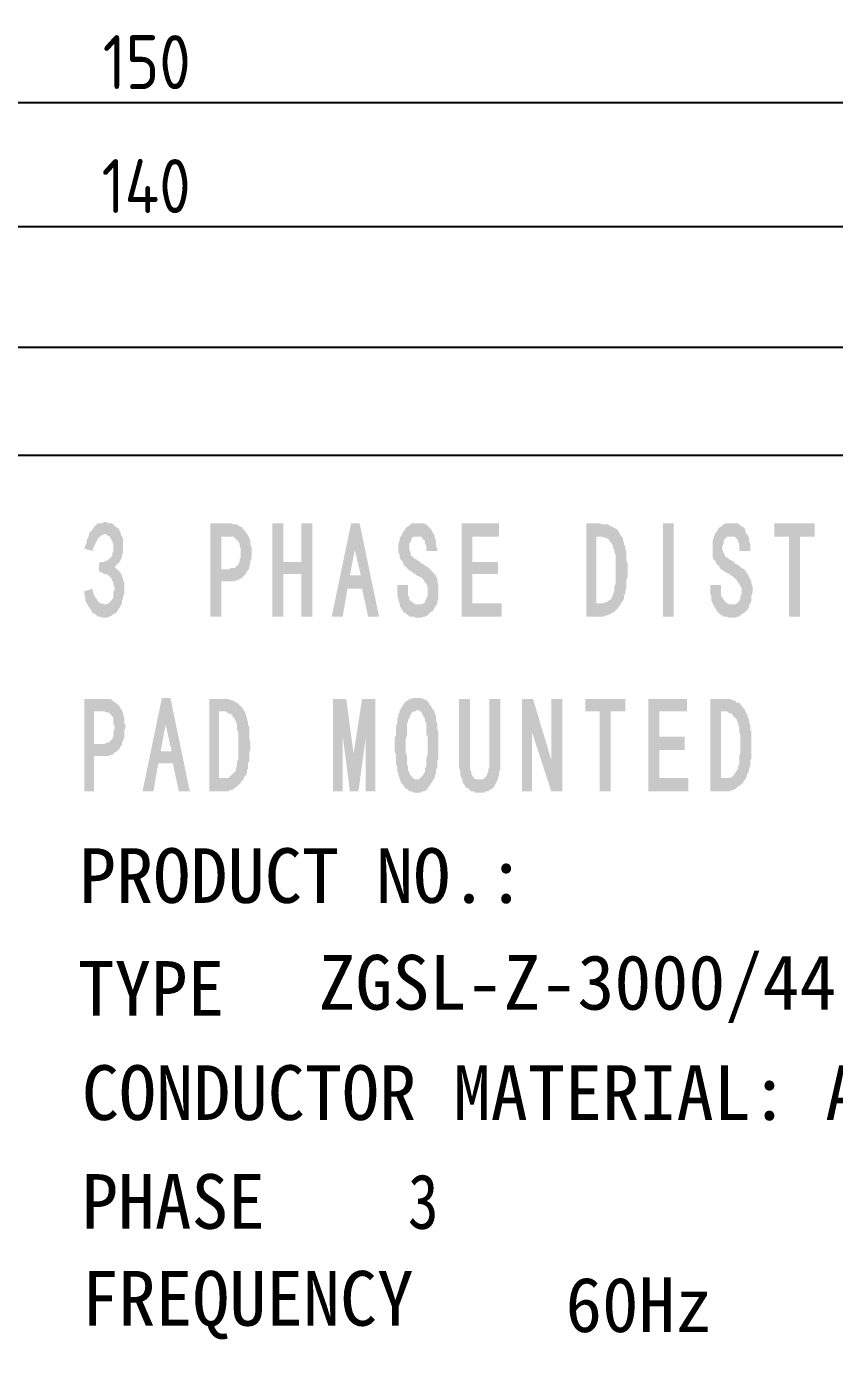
# Model space of a CAD drawing. Header units: millimetres. Extents: x 88585 to 99951, y -167251 to -159927.
# Drawn here: x 99841.6 to 99879, y -165893.3 to -165831.5 of the extents above; entities that cross this region are included whole.
import ezdxf

# ---------------------------------------------------------------- set-up
doc = ezdxf.new("R2010")
doc.units = ezdxf.units.MM
doc.header["$LTSCALE"] = 13
doc.layers.add('2', color=3, linetype='Continuous')
doc.layers.add('PDF_Geometry', color=7, linetype='Continuous')
doc.styles.add('PDF FangSong', font='simfang.ttf')
doc.styles.get("Standard").update_dxf_attribs({"font": 'gbenor.shx', "bigfont": 'gbcbig.shx'})
doc.dimstyles.new('ISO-25', dxfattribs={"dimtxt": 2.5, "dimasz": 2.5, "dimexe": 1.25, "dimexo": 0.625, "dimtad": 1, "dimtxsty": 'Standard', "dimcen": 2.5, "dimadec": 0, "dimazin": 0, "dimtfac": 1, "dimtmove": 0, "dimatfit": 3, "dimfxl": 1, "dimarcsym": 0})

# ---------------------------------------------------------------- blocks, each defined once
blk = doc.blocks.new('*D962')
at = {"layer": '2', "color": 0, "linetype": 'Continuous', "lineweight": -2}
for p, q in [((99777.155, -165848.145), (99777.155, -165839.514)), ((99917.122, -165848.145), (99917.122, -165839.514)), ((99779.655, -165840.764), (99914.622, -165840.764))]:
    blk.add_line(p, q, dxfattribs=at)
at = {"layer": '2', "color": 0, "linetype": 'Continuous'}
for points in [[(99779.655, -165840.347), (99779.655, -165841.181), (99777.155, -165840.764)], [(99914.622, -165840.347), (99914.622, -165841.181), (99917.122, -165840.764)]]:
    blk.add_solid(points, dxfattribs=at)
at = {"layer": 'Defpoints', "color": 0, "linetype": 'Continuous'}
for p in [(99917.122, -165840.764), (99777.155, -165848.77), (99917.122, -165848.77)]:
    blk.add_point(p, dxfattribs=at)
at = {"layer": '2', "color": 0, "linetype": 'Continuous', "insert": (99847.139, -165838.889), "char_height": 2.5, "attachment_point": 5}
blk.add_mtext('140', dxfattribs=at)
blk = doc.blocks.new('*D963')
at = {"layer": '2', "color": 0, "linetype": 'Continuous', "lineweight": -2}
for p, q in [((99772.156, -165845.73), (99772.156, -165833.774)), ((99922.177, -165845.73), (99922.177, -165833.774)), ((99774.656, -165835.024), (99919.677, -165835.024))]:
    blk.add_line(p, q, dxfattribs=at)
at = {"layer": '2', "color": 0, "linetype": 'Continuous'}
for points in [[(99774.656, -165834.608), (99774.656, -165835.441), (99772.156, -165835.024)], [(99919.677, -165834.608), (99919.677, -165835.441), (99922.177, -165835.024)]]:
    blk.add_solid(points, dxfattribs=at)
at = {"layer": 'Defpoints', "color": 0, "linetype": 'Continuous'}
for p in [(99922.177, -165835.024), (99772.156, -165846.355), (99922.177, -165846.355)]:
    blk.add_point(p, dxfattribs=at)
at = {"layer": '2', "color": 0, "linetype": 'Continuous', "insert": (99847.167, -165833.149), "char_height": 2.5, "attachment_point": 5}
blk.add_mtext('150', dxfattribs=at)

msp = doc.modelspace()

# ---------------------------------------------------------------- hatches: boundary and pattern name
at = {"layer": '2', "linetype": 'Continuous', "transparency": 33554559}
for points in [[(99845.173, -165854.443), (99845.117, -165854.499), (99845.004, -165854.499), (99844.948, -165854.499), (99844.836, -165854.555), (99844.78, -165854.611), (99844.724, -165854.668), (99844.667, -165854.78), (99844.611, -165854.836), (99844.555, -165854.892), (99844.499, -165854.948), (99844.499, -165855.061), (99844.443, -165855.173), (99844.387, -165855.285), (99844.387, -165855.398), (99844.33, -165855.51), (99844.274, -165855.679), (99844.667, -165855.791), (99844.667, -165855.735), (99844.724, -165855.566), (99844.78, -165855.454), (99844.836, -165855.342), (99844.892, -165855.229), (99844.948, -165855.173), (99845.004, -165855.117), (99845.061, -165855.061), (99845.117, -165855.061), (99845.173, -165855.005), (99845.959, -165855.005), (99845.959, -165854.892), (99845.903, -165854.836), (99845.847, -165854.724), (99845.735, -165854.668), (99845.678, -165854.611), (99845.622, -165854.555), (99845.566, -165854.499), (99845.454, -165854.499), (99845.398, -165854.499), (99845.285, -165854.443)], [(99851.07, -165854.499), (99850.116, -165854.499), (99850.116, -165858.824), (99850.621, -165858.824), (99850.621, -165857.195), (99851.07, -165857.195), (99851.127, -165857.195), (99851.239, -165857.195), (99851.295, -165857.139), (99851.407, -165857.139), (99851.464, -165857.083), (99851.576, -165857.027), (99851.632, -165856.97), (99851.688, -165856.914), (99851.744, -165856.858), (99851.801, -165856.746), (99851.857, -165856.69), (99850.621, -165856.633), (99850.621, -165855.117), (99850.958, -165855.117), (99851.857, -165855.061), (99851.801, -165855.005), (99851.744, -165854.892), (99851.688, -165854.836), (99851.632, -165854.78), (99851.576, -165854.668), (99851.52, -165854.668), (99851.407, -165854.611), (99851.351, -165854.555), (99851.239, -165854.555), (99851.183, -165854.555)], [(99853.486, -165854.499), (99852.98, -165854.499), (99852.98, -165858.824), (99853.486, -165858.824), (99853.486, -165856.858), (99854.328, -165856.858), (99853.486, -165856.296)], [(99854.834, -165854.499), (99854.328, -165854.499), (99854.328, -165856.296), (99853.486, -165856.296), (99854.328, -165856.858), (99854.328, -165858.824), (99854.834, -165858.824)], [(99857.024, -165854.499), (99856.631, -165854.499), (99855.732, -165858.824), (99856.238, -165858.824), (99856.462, -165857.532), (99857.136, -165857.532), (99856.575, -165856.914), (99856.799, -165855.735)], [(99857.024, -165854.499), (99856.799, -165855.735), (99857.08, -165856.914), (99856.575, -165856.914), (99857.136, -165857.532), (99857.417, -165858.824), (99857.923, -165858.824)], [(99859.72, -165854.499), (99859.608, -165854.499), (99859.552, -165854.499), (99859.439, -165854.499), (99859.383, -165854.555), (99859.327, -165854.611), (99859.215, -165854.668), (99859.158, -165854.724), (99859.102, -165854.836), (99859.046, -165854.892), (99858.99, -165855.005), (99858.934, -165855.117), (99859.72, -165855.117), (99859.832, -165855.117), (99859.889, -165855.117), (99859.945, -165855.229), (99860.001, -165855.285), (99860.057, -165855.342), (99860.057, -165855.454), (99860.113, -165855.566), (99860.113, -165855.679), (99860.113, -165855.791), (99860.619, -165855.791), (99860.619, -165855.679), (99860.563, -165855.566), (99860.563, -165855.454), (99860.563, -165855.342), (99860.506, -165855.173), (99860.506, -165855.061), (99860.45, -165855.005), (99860.394, -165854.892), (99860.338, -165854.78), (99860.282, -165854.724), (99860.226, -165854.668), (99860.169, -165854.611), (99860.113, -165854.555), (99860.001, -165854.499), (99859.889, -165854.499), (99859.832, -165854.499)], [(99863.483, -165854.499), (99861.742, -165854.499), (99861.742, -165858.824), (99863.596, -165858.824), (99863.596, -165858.206), (99862.248, -165858.206), (99862.248, -165856.858), (99863.427, -165856.858), (99863.427, -165856.296), (99862.248, -165856.296), (99862.248, -165855.117), (99863.483, -165855.117)], [(99868.145, -165854.499), (99867.527, -165854.499), (99867.527, -165858.824), (99868.145, -165858.824), (99868.201, -165858.824), (99868.314, -165858.824), (99868.426, -165858.768), (99868.482, -165858.768), (99868.594, -165858.712), (99868.651, -165858.712), (99868.707, -165858.655), (99868.819, -165858.599), (99868.875, -165858.543), (99868.931, -165858.487), (99868.988, -165858.431), (99869.044, -165858.318), (99869.1, -165858.318), (99869.1, -165858.262), (99867.977, -165858.206), (99867.977, -165855.117), (99868.145, -165855.117), (99869.156, -165855.117), (99869.1, -165855.061), (99869.1, -165855.005), (99869.044, -165854.948), (99868.988, -165854.836), (99868.931, -165854.78), (99868.819, -165854.724), (99868.763, -165854.668), (99868.707, -165854.668), (99868.594, -165854.611), (99868.538, -165854.555), (99868.426, -165854.555), (99868.314, -165854.555), (99868.257, -165854.555)], [(99871.571, -165858.824), (99871.066, -165858.824), (99871.066, -165854.499), (99871.571, -165854.499)], [(99874.211, -165854.499), (99874.155, -165854.499), (99874.043, -165854.499), (99873.986, -165854.499), (99873.874, -165854.555), (99873.818, -165854.611), (99873.762, -165854.668), (99873.649, -165854.724), (99873.593, -165854.836), (99873.537, -165854.892), (99873.481, -165855.005), (99873.425, -165855.117), (99874.211, -165855.117), (99874.323, -165855.117), (99874.38, -165855.117), (99874.492, -165855.229), (99874.548, -165855.285), (99874.548, -165855.342), (99874.604, -165855.454), (99874.604, -165855.566), (99874.604, -165855.679), (99874.604, -165855.791), (99875.11, -165855.791), (99875.11, -165855.679), (99875.11, -165855.566), (99875.11, -165855.454), (99875.054, -165855.342), (99875.054, -165855.173), (99874.997, -165855.061), (99874.941, -165855.005), (99874.885, -165854.892), (99874.885, -165854.78), (99874.829, -165854.724), (99874.773, -165854.668), (99874.66, -165854.611), (99874.604, -165854.555), (99874.548, -165854.499), (99874.436, -165854.499), (99874.323, -165854.499)], [(99878.087, -165854.499), (99876.233, -165854.499), (99876.233, -165855.117), (99876.907, -165855.117), (99876.907, -165858.824), (99877.413, -165858.824), (99877.413, -165855.117), (99878.087, -165855.117)], [(99845.959, -165855.005), (99845.173, -165855.005), (99845.285, -165855.005), (99845.341, -165855.061), (99845.454, -165855.117), (99845.51, -165855.229), (99845.566, -165855.342), (99845.622, -165855.454), (99845.622, -165855.566), (99845.622, -165855.679), (99845.622, -165855.791), (99845.566, -165855.903), (99845.566, -165856.016), (99845.51, -165856.072), (99845.454, -165856.128), (99845.398, -165856.184), (99845.341, -165856.24), (99845.285, -165856.24), (99845.173, -165856.296), (99845.061, -165856.296), (99844.948, -165856.353), (99844.948, -165856.746), (99845.004, -165856.746), (99845.117, -165856.802), (99845.229, -165856.858), (99845.285, -165856.858), (99845.398, -165856.914), (99845.454, -165856.97), (99845.51, -165857.027), (99845.566, -165857.139), (99845.622, -165857.251), (99845.622, -165857.364), (99845.678, -165857.476), (99845.678, -165857.588), (99845.622, -165857.701), (99845.622, -165857.813), (99845.622, -165857.925), (99845.566, -165858.038), (99845.51, -165858.094), (99845.454, -165858.15), (99845.398, -165858.206), (99845.285, -165858.262), (99845.229, -165858.262), (99844.443, -165858.318), (99844.499, -165858.375), (99844.555, -165858.487), (99844.611, -165858.543), (99844.611, -165858.599), (99844.667, -165858.655), (99844.78, -165858.712), (99844.836, -165858.768), (99844.892, -165858.824), (99845.004, -165858.824), (99845.117, -165858.88), (99845.173, -165858.88), (99845.229, -165858.88), (99845.341, -165858.88), (99845.398, -165858.824), (99845.454, -165858.824), (99845.566, -165858.768), (99845.622, -165858.712), (99845.735, -165858.655), (99845.791, -165858.599), (99845.847, -165858.487), (99845.903, -165858.431), (99845.959, -165858.318), (99846.015, -165858.206), (99846.015, -165858.094), (99846.072, -165857.981), (99846.072, -165857.869), (99846.128, -165857.757), (99846.128, -165857.644), (99846.128, -165857.532), (99846.128, -165857.364), (99846.128, -165857.251), (99846.072, -165857.139), (99846.072, -165857.027), (99846.015, -165856.97), (99846.015, -165856.914), (99845.959, -165856.802), (99845.847, -165856.69), (99845.791, -165856.633), (99845.735, -165856.577), (99845.678, -165856.521), (99845.791, -165856.409), (99845.847, -165856.353), (99845.903, -165856.296), (99845.959, -165856.184), (99846.015, -165856.072), (99846.015, -165855.959), (99846.072, -165855.847), (99846.072, -165855.735), (99846.072, -165855.622), (99846.072, -165855.454), (99846.072, -165855.342), (99846.072, -165855.229), (99846.015, -165855.117)], [(99851.857, -165855.061), (99850.958, -165855.117), (99851.07, -165855.117), (99851.183, -165855.117), (99851.239, -165855.173), (99851.295, -165855.229), (99851.351, -165855.285), (99851.407, -165855.342), (99851.464, -165855.454), (99851.464, -165855.566), (99851.52, -165855.679), (99851.52, -165855.847), (99851.52, -165855.903), (99851.52, -165856.072), (99851.464, -165856.184), (99851.464, -165856.296), (99851.407, -165856.409), (99851.351, -165856.465), (99851.295, -165856.521), (99851.239, -165856.577), (99851.183, -165856.577), (99851.07, -165856.577), (99850.958, -165856.633), (99850.621, -165856.633), (99851.857, -165856.69), (99851.913, -165856.577), (99851.913, -165856.465), (99851.969, -165856.353), (99851.969, -165856.24), (99852.025, -165856.128), (99852.025, -165855.959), (99852.025, -165855.847), (99852.025, -165855.791), (99852.025, -165855.622), (99851.969, -165855.51), (99851.969, -165855.398), (99851.969, -165855.285), (99851.913, -165855.173)], [(99858.934, -165855.117), (99858.878, -165855.173), (99858.878, -165855.285), (99858.821, -165855.454), (99858.821, -165855.566), (99858.821, -165855.679), (99858.821, -165855.847), (99858.878, -165855.959), (99858.878, -165856.072), (99858.934, -165856.184), (99858.99, -165856.24), (99859.046, -165856.353), (99859.046, -165856.409), (99859.102, -165856.465), (99859.215, -165856.577), (99859.271, -165856.633), (99859.327, -165856.69), (99859.439, -165856.746), (99859.495, -165856.802), (99859.608, -165856.858), (99859.664, -165856.914), (99859.776, -165856.97), (99859.889, -165857.027), (99859.945, -165857.083), (99860.001, -165857.139), (99860.057, -165857.251), (99860.113, -165857.307), (99860.169, -165857.42), (99860.169, -165857.532), (99860.169, -165857.644), (99860.169, -165857.757), (99860.169, -165857.869), (99860.113, -165857.981), (99860.057, -165858.094), (99860.057, -165858.15), (99860.001, -165858.206), (99859.889, -165858.262), (99859.832, -165858.262), (99859.72, -165858.262), (99860.563, -165858.318), (99860.619, -165858.206), (99860.619, -165858.094), (99860.675, -165857.981), (99860.675, -165857.869), (99860.675, -165857.701), (99860.675, -165857.588), (99860.675, -165857.532), (99860.675, -165857.42), (99860.675, -165857.307), (99860.619, -165857.195), (99860.619, -165857.083), (99860.563, -165856.97), (99860.506, -165856.858), (99860.45, -165856.802), (99860.338, -165856.69), (99860.282, -165856.633), (99860.226, -165856.577), (99860.169, -165856.521), (99860.057, -165856.465), (99860.001, -165856.409), (99859.889, -165856.353), (99859.832, -165856.296), (99859.72, -165856.24), (99859.664, -165856.184), (99859.552, -165856.128), (99859.495, -165856.072), (99859.439, -165856.016), (99859.383, -165855.959), (99859.383, -165855.847), (99859.327, -165855.735), (99859.327, -165855.622), (99859.327, -165855.566), (99859.327, -165855.454), (99859.383, -165855.342), (99859.439, -165855.229), (99859.439, -165855.173), (99859.552, -165855.117), (99859.608, -165855.117), (99859.72, -165855.117)], [(99869.156, -165855.117), (99868.145, -165855.117), (99868.201, -165855.117), (99868.257, -165855.117), (99868.37, -165855.173), (99868.426, -165855.173), (99868.538, -165855.229), (99868.594, -165855.285), (99868.651, -165855.398), (99868.707, -165855.454), (99868.763, -165855.566), (99868.763, -165855.622), (99868.819, -165855.735), (99868.819, -165855.847), (99868.875, -165855.959), (99868.875, -165856.072), (99868.875, -165856.24), (99868.875, -165856.353), (99868.875, -165856.521), (99868.875, -165856.69), (99868.875, -165856.746), (99868.875, -165856.858), (99868.875, -165857.027), (99868.875, -165857.195), (99868.875, -165857.307), (99868.819, -165857.42), (99868.819, -165857.532), (99868.819, -165857.644), (99868.763, -165857.757), (99868.763, -165857.813), (99868.707, -165857.925), (99868.651, -165858.038), (99868.538, -165858.094), (99868.482, -165858.15), (99868.426, -165858.15), (99868.314, -165858.206), (99868.257, -165858.206), (99868.145, -165858.206), (99867.977, -165858.206), (99869.1, -165858.262), (99869.156, -165858.15), (99869.212, -165858.094), (99869.268, -165857.981), (99869.268, -165857.869), (99869.325, -165857.757), (99869.325, -165857.644), (99869.381, -165857.532), (99869.381, -165857.42), (99869.381, -165857.251), (99869.381, -165857.139), (99869.437, -165856.97), (99869.437, -165856.858), (99869.437, -165856.69), (99869.437, -165856.521), (99869.437, -165856.353), (99869.381, -165856.24), (99869.381, -165856.072), (99869.381, -165855.959), (99869.381, -165855.847), (99869.325, -165855.679), (99869.325, -165855.566), (99869.268, -165855.51), (99869.268, -165855.398), (99869.212, -165855.285), (99869.212, -165855.173)], [(99873.425, -165855.117), (99873.425, -165855.173), (99873.369, -165855.285), (99873.369, -165855.454), (99873.369, -165855.566), (99873.369, -165855.679), (99873.369, -165855.847), (99873.369, -165855.959), (99873.369, -165856.072), (99873.425, -165856.184), (99873.481, -165856.24), (99873.537, -165856.353), (99873.593, -165856.409), (99873.649, -165856.465), (99873.706, -165856.577), (99873.762, -165856.633), (99873.874, -165856.69), (99873.93, -165856.746), (99874.043, -165856.802), (99874.155, -165856.858), (99874.211, -165856.914), (99874.323, -165856.97), (99874.38, -165857.027), (99874.436, -165857.083), (99874.492, -165857.139), (99874.548, -165857.251), (99874.604, -165857.307), (99874.66, -165857.42), (99874.717, -165857.532), (99874.717, -165857.644), (99874.717, -165857.757), (99874.66, -165857.869), (99874.66, -165857.981), (99874.604, -165858.094), (99874.548, -165858.15), (99874.492, -165858.206), (99874.436, -165858.262), (99874.323, -165858.262), (99874.211, -165858.262), (99875.054, -165858.318), (99875.11, -165858.206), (99875.166, -165858.094), (99875.166, -165857.981), (99875.166, -165857.869), (99875.222, -165857.701), (99875.222, -165857.588), (99875.222, -165857.532), (99875.222, -165857.42), (99875.166, -165857.307), (99875.166, -165857.195), (99875.11, -165857.083), (99875.054, -165856.97), (99874.997, -165856.858), (99874.941, -165856.802), (99874.885, -165856.69), (99874.829, -165856.633), (99874.717, -165856.577), (99874.66, -165856.521), (99874.604, -165856.465), (99874.492, -165856.409), (99874.38, -165856.353), (99874.38, -165856.296), (99874.267, -165856.24), (99874.155, -165856.184), (99874.099, -165856.128), (99873.986, -165856.072), (99873.93, -165856.016), (99873.93, -165855.959), (99873.874, -165855.847), (99873.818, -165855.735), (99873.818, -165855.622), (99873.818, -165855.566), (99873.874, -165855.454), (99873.874, -165855.342), (99873.93, -165855.229), (99873.986, -165855.173), (99874.043, -165855.117), (99874.155, -165855.117), (99874.211, -165855.117)], [(99844.667, -165857.532), (99844.274, -165857.644), (99844.274, -165857.701), (99844.274, -165857.813), (99844.33, -165857.981), (99844.33, -165858.094), (99844.387, -165858.206), (99844.443, -165858.318), (99845.229, -165858.262), (99845.173, -165858.262), (99845.117, -165858.206), (99845.004, -165858.206), (99844.948, -165858.15), (99844.892, -165858.094), (99844.836, -165857.981), (99844.78, -165857.925), (99844.724, -165857.813), (99844.667, -165857.644)], [(99859.271, -165857.364), (99858.765, -165857.364), (99858.765, -165857.588), (99858.765, -165857.757), (99858.765, -165857.869), (99858.821, -165857.981), (99858.821, -165858.094), (99858.878, -165858.206), (99858.878, -165858.318), (99858.934, -165858.431), (99858.99, -165858.487), (99859.046, -165858.599), (99859.102, -165858.655), (99859.215, -165858.712), (99859.271, -165858.768), (99859.327, -165858.824), (99859.439, -165858.824), (99859.552, -165858.824), (99859.608, -165858.88), (99859.72, -165858.88), (99859.776, -165858.88), (99859.889, -165858.88), (99860.001, -165858.824), (99860.057, -165858.824), (99860.169, -165858.768), (99860.226, -165858.712), (99860.282, -165858.655), (99860.338, -165858.599), (99860.45, -165858.543), (99860.45, -165858.487), (99860.506, -165858.375), (99860.563, -165858.318), (99859.72, -165858.262), (99859.608, -165858.262), (99859.552, -165858.206), (99859.439, -165858.15), (99859.383, -165858.094), (99859.327, -165858.038), (99859.327, -165857.925), (99859.271, -165857.869), (99859.271, -165857.701), (99859.271, -165857.588)], [(99873.762, -165857.364), (99873.256, -165857.364), (99873.256, -165857.588), (99873.256, -165857.757), (99873.312, -165857.869), (99873.312, -165857.981), (99873.312, -165858.094), (99873.369, -165858.206), (99873.425, -165858.318), (99873.481, -165858.431), (99873.537, -165858.487), (99873.593, -165858.599), (99873.649, -165858.655), (99873.706, -165858.712), (99873.818, -165858.768), (99873.874, -165858.824), (99873.93, -165858.824), (99874.043, -165858.824), (99874.155, -165858.88), (99874.211, -165858.88), (99874.323, -165858.88), (99874.436, -165858.88), (99874.492, -165858.824), (99874.604, -165858.824), (99874.66, -165858.768), (99874.717, -165858.712), (99874.829, -165858.655), (99874.885, -165858.599), (99874.941, -165858.543), (99874.997, -165858.487), (99875.054, -165858.375), (99875.054, -165858.318), (99874.211, -165858.262), (99874.155, -165858.262), (99874.043, -165858.206), (99873.986, -165858.15), (99873.93, -165858.094), (99873.874, -165858.038), (99873.818, -165857.925), (99873.762, -165857.869), (99873.762, -165857.701), (99873.762, -165857.588)], [(99845.229, -165862.643), (99844.274, -165862.643), (99844.274, -165866.912), (99844.724, -165866.912), (99844.724, -165865.283), (99845.229, -165865.283), (99845.285, -165865.283), (99845.398, -165865.283), (99845.454, -165865.227), (99845.566, -165865.227), (99845.622, -165865.171), (99845.678, -165865.115), (99845.791, -165865.058), (99845.847, -165865.002), (99845.903, -165864.946), (99845.959, -165864.834), (99846.015, -165864.778), (99844.724, -165864.721), (99844.724, -165863.205), (99845.117, -165863.205), (99846.015, -165863.149), (99845.959, -165863.093), (99845.903, -165862.98), (99845.847, -165862.924), (99845.791, -165862.868), (99845.735, -165862.812), (99845.622, -165862.756), (99845.566, -165862.699), (99845.51, -165862.643), (99845.398, -165862.643), (99845.285, -165862.643)], [(99846.015, -165863.149), (99845.117, -165863.205), (99845.229, -165863.205), (99845.285, -165863.261), (99845.398, -165863.261), (99845.454, -165863.317), (99845.51, -165863.373), (99845.566, -165863.43), (99845.622, -165863.542), (99845.622, -165863.654), (99845.622, -165863.767), (99845.678, -165863.935), (99845.678, -165863.991), (99845.622, -165864.16), (99845.622, -165864.272), (99845.622, -165864.384), (99845.566, -165864.497), (99845.51, -165864.553), (99845.454, -165864.609), (99845.398, -165864.665), (99845.285, -165864.665), (99845.229, -165864.721), (99845.117, -165864.721), (99844.724, -165864.721), (99846.015, -165864.778), (99846.015, -165864.665), (99846.072, -165864.553), (99846.128, -165864.441), (99846.128, -165864.328), (99846.128, -165864.216), (99846.128, -165864.104), (99846.184, -165863.935), (99846.184, -165863.879), (99846.128, -165863.767), (99846.128, -165863.598), (99846.128, -165863.486), (99846.072, -165863.373), (99846.072, -165863.261)], [(99848.262, -165862.587), (99847.869, -165862.587), (99846.97, -165866.912), (99847.476, -165866.912), (99847.7, -165865.62), (99848.374, -165865.62), (99847.813, -165865.058), (99848.037, -165863.823)], [(99848.262, -165862.587), (99848.037, -165863.823), (99848.318, -165865.058), (99847.813, -165865.058), (99848.374, -165865.62), (99848.655, -165866.912), (99849.161, -165866.912)], [(99850.677, -165862.643), (99850.059, -165862.643), (99850.059, -165866.912), (99850.677, -165866.912), (99850.733, -165866.912), (99850.846, -165866.912), (99850.958, -165866.912), (99851.014, -165866.856), (99851.127, -165866.856), (99851.183, -165866.8), (99851.239, -165866.743), (99851.351, -165866.687), (99851.407, -165866.631), (99851.464, -165866.575), (99851.52, -165866.519), (99851.576, -165866.406), (99851.632, -165866.406), (99851.632, -165866.35), (99850.509, -165866.294), (99850.509, -165863.205), (99850.677, -165863.205), (99851.688, -165863.205), (99851.632, -165863.149), (99851.632, -165863.093), (99851.576, -165863.036), (99851.52, -165862.98), (99851.407, -165862.868), (99851.351, -165862.812), (99851.295, -165862.812), (99851.239, -165862.756), (99851.127, -165862.699), (99851.07, -165862.699), (99850.958, -165862.643), (99850.846, -165862.643), (99850.79, -165862.643)], [(99856.406, -165862.643), (99855.788, -165862.643), (99855.788, -165866.912), (99856.238, -165866.912), (99856.238, -165864.328)], [(99856.406, -165862.643), (99856.238, -165864.328), (99856.575, -165866.912), (99856.743, -165865.171)], [(99857.754, -165862.643), (99857.136, -165862.643), (99856.743, -165865.171), (99856.575, -165866.912), (99856.968, -165866.912), (99857.305, -165864.441)], [(99857.754, -165862.643), (99857.305, -165864.441), (99857.305, -165866.912), (99857.754, -165866.912)], [(99858.878, -165863.149), (99858.878, -165863.261), (99858.821, -165863.317), (99858.821, -165863.43), (99858.765, -165863.542), (99858.765, -165863.654), (99858.765, -165863.767), (99858.709, -165863.879), (99858.709, -165863.991), (99858.709, -165864.16), (99858.709, -165864.272), (99858.653, -165864.441), (99858.653, -165864.609), (99858.653, -165864.778), (99858.653, -165864.946), (99858.653, -165865.058), (99858.709, -165865.227), (99858.709, -165865.395), (99858.709, -165865.508), (99858.709, -165865.62), (99858.765, -165865.789), (99858.765, -165865.901), (99858.765, -165866.013), (99858.821, -165866.069), (99858.821, -165866.182), (99858.878, -165866.294), (99858.878, -165866.35), (99858.934, -165866.463), (99858.99, -165866.575), (99859.046, -165866.631), (99859.102, -165866.743), (99859.215, -165866.8), (99859.271, -165866.856), (99859.327, -165866.912), (99859.439, -165866.912), (99859.495, -165866.968), (99859.608, -165866.968), (99859.664, -165866.968), (99859.776, -165866.968), (99859.832, -165866.968), (99859.945, -165866.912), (99860.001, -165866.912), (99860.113, -165866.856), (99860.169, -165866.8), (99860.226, -165866.687), (99860.282, -165866.631), (99860.338, -165866.519), (99860.394, -165866.463), (99859.664, -165866.35), (99859.608, -165866.35), (99859.552, -165866.35), (99859.495, -165866.294), (99859.383, -165866.182), (99859.327, -165866.069), (99859.327, -165866.013), (99859.271, -165865.957), (99859.271, -165865.845), (99859.271, -165865.789), (99859.215, -165865.676), (99859.215, -165865.564), (99859.215, -165865.395), (99859.215, -165865.283), (99859.158, -165865.115), (99859.158, -165864.946), (99859.158, -165864.778), (99859.158, -165864.665), (99859.158, -165864.497), (99859.215, -165864.328), (99859.215, -165864.16), (99859.215, -165864.047), (99859.215, -165863.879), (99859.215, -165863.767), (99859.271, -165863.71), (99859.271, -165863.598), (99859.327, -165863.542), (99859.327, -165863.486), (99859.383, -165863.373), (99859.439, -165863.261), (99859.552, -165863.205), (99859.608, -165863.205), (99859.664, -165863.149)], [(99859.664, -165862.587), (99859.552, -165862.587), (99859.495, -165862.587), (99859.383, -165862.643), (99859.327, -165862.643), (99859.271, -165862.699), (99859.158, -165862.756), (99859.102, -165862.812), (99859.046, -165862.924), (99858.99, -165862.98), (99858.934, -165863.093), (99858.878, -165863.149), (99859.664, -165863.149), (99859.72, -165863.149), (99859.832, -165863.205), (99859.889, -165863.261), (99859.945, -165863.373), (99860.001, -165863.486), (99860.057, -165863.542), (99860.057, -165863.654), (99860.113, -165863.767), (99860.113, -165863.879), (99860.113, -165863.991), (99860.113, -165864.104), (99860.113, -165864.272), (99860.169, -165864.384), (99860.169, -165864.553), (99860.169, -165864.778), (99860.169, -165864.89), (99860.169, -165865.058), (99860.169, -165865.227), (99860.113, -165865.395), (99860.113, -165865.508), (99860.113, -165865.62), (99860.113, -165865.732), (99860.057, -165865.845), (99860.057, -165865.957), (99860.057, -165866.013), (99860.001, -165866.069), (99859.945, -165866.182), (99859.889, -165866.238), (99859.832, -165866.294), (99859.776, -165866.35), (99859.664, -165866.35), (99860.394, -165866.463), (99860.45, -165866.35), (99860.506, -165866.294), (99860.506, -165866.182), (99860.563, -165866.069), (99860.563, -165866.013), (99860.563, -165865.901), (99860.619, -165865.789), (99860.619, -165865.62), (99860.619, -165865.508), (99860.675, -165865.395), (99860.675, -165865.227), (99860.675, -165865.058), (99860.675, -165864.946), (99860.675, -165864.778), (99860.675, -165864.609), (99860.675, -165864.441), (99860.675, -165864.328), (99860.675, -165864.16), (99860.619, -165864.047), (99860.619, -165863.879), (99860.619, -165863.767), (99860.563, -165863.654), (99860.563, -165863.542), (99860.563, -165863.43), (99860.506, -165863.317), (99860.506, -165863.261), (99860.45, -165863.149), (99860.394, -165863.093), (99860.338, -165862.98), (99860.282, -165862.924), (99860.226, -165862.812), (99860.169, -165862.756), (99860.113, -165862.699), (99860.001, -165862.643), (99859.945, -165862.643), (99859.889, -165862.587), (99859.776, -165862.587)], [(99862.135, -165862.643), (99861.63, -165862.643), (99861.63, -165865.62), (99861.63, -165865.676), (99861.63, -165865.845), (99861.686, -165865.957), (99861.686, -165866.069), (99861.686, -165866.182), (99861.742, -165866.294), (99861.798, -165866.406), (99861.798, -165866.519), (99861.854, -165866.575), (99861.911, -165866.687), (99861.967, -165866.743), (99862.079, -165866.8), (99862.135, -165866.856), (99862.191, -165866.912), (99862.304, -165866.912), (99862.36, -165866.968), (99862.472, -165866.968), (99862.585, -165866.968), (99862.697, -165866.968), (99862.809, -165866.968), (99862.865, -165866.912), (99862.978, -165866.912), (99863.034, -165866.856), (99863.146, -165866.8), (99863.202, -165866.743), (99863.259, -165866.687), (99863.315, -165866.575), (99863.371, -165866.463), (99863.427, -165866.35), (99862.585, -165866.35), (99862.472, -165866.35), (99862.416, -165866.35), (99862.304, -165866.294), (99862.248, -165866.182), (99862.191, -165866.126), (99862.191, -165866.013), (99862.135, -165865.901), (99862.135, -165865.789), (99862.135, -165865.62)], [(99863.539, -165862.643), (99863.034, -165862.643), (99863.034, -165865.62), (99863.034, -165865.789), (99862.978, -165865.901), (99862.978, -165866.013), (99862.922, -165866.126), (99862.922, -165866.182), (99862.809, -165866.294), (99862.753, -165866.35), (99862.697, -165866.35), (99862.585, -165866.35), (99863.427, -165866.35), (99863.427, -165866.294), (99863.483, -165866.182), (99863.483, -165866.013), (99863.539, -165865.901), (99863.539, -165865.789), (99863.539, -165865.62)], [(99865.056, -165862.643), (99864.55, -165862.643), (99864.55, -165866.912), (99865, -165866.912), (99865, -165864.16)], [(99865.056, -165862.643), (99865, -165864.16), (99865.898, -165866.912), (99865.898, -165865.452)], [(99866.404, -165862.643), (99865.898, -165862.643), (99865.898, -165865.452), (99865.898, -165866.912), (99866.404, -165866.912)], [(99869.325, -165862.643), (99867.471, -165862.643), (99867.471, -165863.205), (99868.145, -165863.205), (99868.145, -165866.912), (99868.651, -165866.912), (99868.651, -165863.205), (99869.325, -165863.205)], [(99872.189, -165862.643), (99870.392, -165862.643), (99870.392, -165866.912), (99872.245, -165866.912), (99872.245, -165866.294), (99870.897, -165866.294), (99870.897, -165865.002), (99872.077, -165865.002), (99872.077, -165864.384), (99870.897, -165864.384), (99870.897, -165863.205), (99872.189, -165863.205)], [(99873.874, -165862.643), (99873.256, -165862.643), (99873.256, -165866.912), (99873.874, -165866.912), (99873.986, -165866.912), (99874.043, -165866.912), (99874.155, -165866.912), (99874.267, -165866.856), (99874.323, -165866.856), (99874.436, -165866.8), (99874.492, -165866.743), (99874.548, -165866.687), (99874.66, -165866.631), (99874.717, -165866.575), (99874.773, -165866.519), (99874.829, -165866.406), (99874.885, -165866.35), (99873.762, -165866.294), (99873.762, -165863.205), (99873.874, -165863.205), (99874.885, -165863.205), (99874.885, -165863.149), (99874.829, -165863.093), (99874.773, -165863.036), (99874.717, -165862.98), (99874.66, -165862.868), (99874.604, -165862.812), (99874.492, -165862.812), (99874.436, -165862.756), (99874.38, -165862.699), (99874.267, -165862.699), (99874.211, -165862.643), (99874.099, -165862.643), (99873.986, -165862.643)], [(99851.688, -165863.205), (99850.677, -165863.205), (99850.733, -165863.205), (99850.79, -165863.205), (99850.902, -165863.261), (99850.958, -165863.317), (99851.07, -165863.317), (99851.127, -165863.43), (99851.183, -165863.486), (99851.239, -165863.542), (99851.239, -165863.598), (99851.295, -165863.654), (99851.295, -165863.71), (99851.351, -165863.823), (99851.351, -165863.935), (99851.351, -165864.047), (99851.407, -165864.16), (99851.407, -165864.328), (99851.407, -165864.441), (99851.407, -165864.609), (99851.407, -165864.778), (99851.407, -165864.834), (99851.407, -165865.002), (99851.407, -165865.115), (99851.407, -165865.283), (99851.407, -165865.395), (99851.351, -165865.564), (99851.351, -165865.676), (99851.351, -165865.732), (99851.295, -165865.845), (99851.295, -165865.957), (99851.239, -165866.013), (99851.127, -165866.126), (99851.07, -165866.182), (99851.014, -165866.238), (99850.958, -165866.294), (99850.846, -165866.294), (99850.733, -165866.294), (99850.677, -165866.294), (99850.509, -165866.294), (99851.632, -165866.35), (99851.688, -165866.238), (99851.744, -165866.182), (99851.801, -165866.069), (99851.801, -165865.957), (99851.857, -165865.845), (99851.857, -165865.732), (99851.857, -165865.62), (99851.913, -165865.508), (99851.913, -165865.395), (99851.913, -165865.227), (99851.913, -165865.115), (99851.969, -165864.946), (99851.969, -165864.778), (99851.969, -165864.609), (99851.913, -165864.497), (99851.913, -165864.328), (99851.913, -165864.16), (99851.913, -165864.047), (99851.913, -165863.935), (99851.857, -165863.823), (99851.857, -165863.71), (99851.801, -165863.598), (99851.801, -165863.486), (99851.744, -165863.373), (99851.744, -165863.317)], [(99874.885, -165863.205), (99873.874, -165863.205), (99873.93, -165863.205), (99874.043, -165863.205), (99874.099, -165863.261), (99874.211, -165863.317), (99874.267, -165863.317), (99874.323, -165863.43), (99874.38, -165863.486), (99874.436, -165863.542), (99874.492, -165863.598), (99874.492, -165863.654), (99874.548, -165863.71), (99874.548, -165863.823), (99874.604, -165863.935), (99874.604, -165864.047), (99874.604, -165864.16), (99874.66, -165864.328), (99874.66, -165864.441), (99874.66, -165864.609), (99874.66, -165864.778), (99874.66, -165864.834), (99874.66, -165865.002), (99874.66, -165865.115), (99874.604, -165865.283), (99874.604, -165865.395), (99874.604, -165865.564), (99874.604, -165865.676), (99874.548, -165865.732), (99874.548, -165865.845), (99874.492, -165865.957), (99874.436, -165866.013), (99874.38, -165866.126), (99874.323, -165866.182), (99874.267, -165866.238), (99874.155, -165866.294), (99874.099, -165866.294), (99873.986, -165866.294), (99873.874, -165866.294), (99873.762, -165866.294), (99874.885, -165866.35), (99874.941, -165866.238), (99874.941, -165866.182), (99874.997, -165866.069), (99875.054, -165865.957), (99875.054, -165865.845), (99875.11, -165865.732), (99875.11, -165865.62), (99875.11, -165865.508), (99875.166, -165865.395), (99875.166, -165865.227), (99875.166, -165865.115), (99875.166, -165864.946), (99875.166, -165864.778), (99875.166, -165864.609), (99875.166, -165864.497), (99875.166, -165864.328), (99875.166, -165864.16), (99875.11, -165864.047), (99875.11, -165863.935), (99875.11, -165863.823), (99875.054, -165863.71), (99875.054, -165863.598), (99874.997, -165863.486), (99874.997, -165863.373), (99874.941, -165863.317)]]:
    msp.add_hatch(color=256, dxfattribs=at).paths.add_polyline_path(points)

# ---------------------------------------------------------------- linework, layer by layer
at = {"layer": 'PDF_Geometry', "lineweight": 25}
for points in [[(99772.156, -165846.355), (99922.177, -165846.355), (99922.177, -166021.37), (99772.156, -166021.37), (99772.156, -165846.355)], [(99784.12, -165851.354), (99910.158, -165851.354)]]:
    msp.add_lwpolyline(points, dxfattribs=at)

# ---------------------------------------------------------------- texts
at = {"layer": '2', "linetype": 'Continuous', "char_height": 2.53409, "attachment_point": 7, "style": 'PDF FangSong'}
for s, insert in [('{\\W0.99786;PRODUCT NO.:}', (99844.026, -165872.122)), ('{\\W0.9935;ZGSL-Z-3000/44}', (99855.118, -165877.639)), ('\\W0.981255;TYPE', (99843.983, -165877.306)), ('\\W0.998476;CONDUCTOR MATERIAL: ALUMINUM', (99844.157, -165882.171)), ('\\W0.985228;PHASE', (99844.142, -165887.21)), ('\\W0.824342;3', (99859.26, -165887.21)), ('\\W0.990925;FREQUENCY', (99844.157, -165892.293)), ('\\W0.980805;60Hz', (99866.558, -165891.989))]:
    msp.add_mtext(s, dxfattribs=dict(at, insert=insert))

# ---------------------------------------------------------------- dimensions: what is measured, and where the dimension line sits
at = {"layer": '2', "linetype": 'Continuous'}
for base, p1, p2, picture, middle in [((99922.177, -165835.024), (99772.156, -165846.355), (99922.177, -165846.355), '*D963', (99847.167, -165833.149)), ((99917.122, -165840.764), (99777.155, -165848.77), (99917.122, -165848.77), '*D962', (99847.139, -165838.889))]:
    dim = msp.add_linear_dim(base=base, p1=p1, p2=p2, dimstyle='ISO-25', override={"dimdec": 0}, dxfattribs=at)
    dim.commit()
    dim.dimension.update_dxf_attribs({"geometry": picture, "text_midpoint": middle})

doc.saveas('drawing.dxf')
